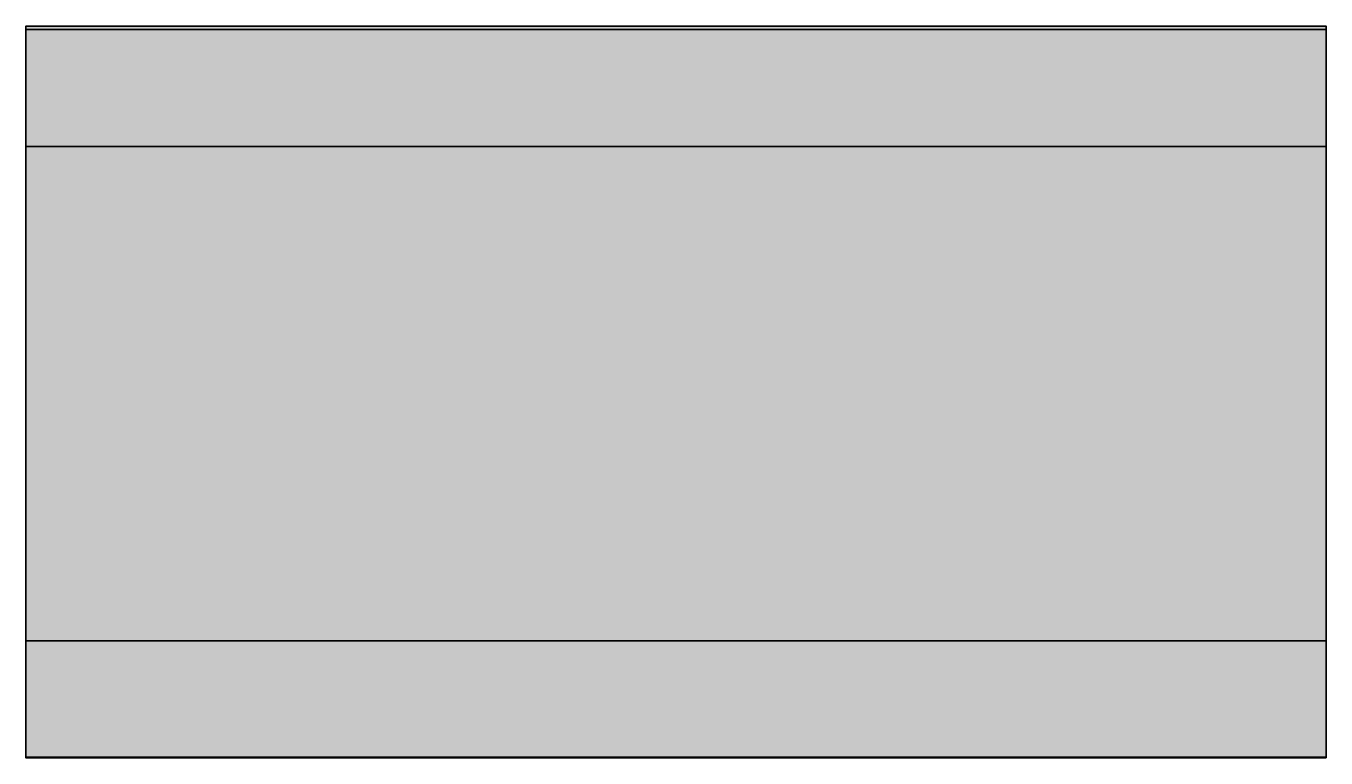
# Model space of a CAD drawing. Extents: x 0 to 1920, y -1081 to 0.
import ezdxf

# ---------------------------------------------------------------- set-up
doc = ezdxf.new("R2010")
doc.units = 0
doc.header["$MEASUREMENT"] = 0
doc.layers.add('Capa 1', color=7, linetype='Continuous', lineweight=0)

msp = doc.modelspace()

# ---------------------------------------------------------------- hatches: boundary and pattern name
at = {"layer": 'Capa 1', "true_color": 0xff0000, "transparency": 33554687}
h = msp.add_hatch(color=1, dxfattribs=at)
h.dxf.hatch_style = 2
h.paths.add_polyline_path([(1920, -1080), (0, -1080), (0, 0), (1920, 0)])
at = {"layer": 'Capa 1', "true_color": 0x000000, "transparency": 33554687}
h = msp.add_hatch(color=18, dxfattribs=at)
h.dxf.hatch_style = 2
h.paths.add_polyline_path([(1920, -178), (0, -178), (0, -5), (1920, -5)])
h = msp.add_hatch(color=18, dxfattribs=at)
h.dxf.hatch_style = 2
h.paths.add_polyline_path([(1920, -1081), (0, -1081), (0, -908), (1920, -908)])

# ---------------------------------------------------------------- linework, layer by layer
at = {"layer": 'Capa 1', "color": 18, "lineweight": 35, "true_color": 0x000000}
for points in [[(1920, -1080), (0, -1080), (0, 0), (1920, 0)], [(1920, -178), (0, -178), (0, -5), (1920, -5)], [(1920, -1081), (0, -1081), (0, -908), (1920, -908)]]:
    msp.add_lwpolyline(points, close=True, dxfattribs=at)

doc.saveas('drawing.dxf')
